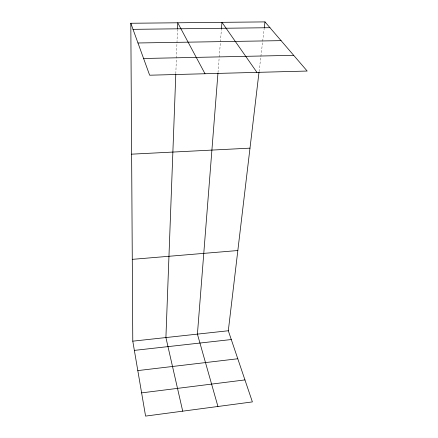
<?xml version="1.0" encoding="UTF-8"?>
<svg xmlns="http://www.w3.org/2000/svg" width="438" height="438" viewBox="0 0 438 438"><rect width="100%" height="100%" fill="white"/><g stroke="black" fill="none" stroke-linecap="round" stroke-linejoin="round"><path stroke-width="0.33" stroke-dasharray="2.19 1.64" d="M175.813 73.732L176.372 58.774M176.399 58.095L177.467 29.576M218.004 72.626L219.175 57.706M219.23 57.022L221.425 29.138M259.077 71.618L264.18 28.612"/><path stroke-width="0.66" d="M175.786 74.411L165.909 337.561L182.712 411.167M177.494 28.897L177.724 22.781L205.017 73.748M217.949 73.299L197.418 334.123L217.938 406.486M221.48 28.459L221.962 22.338L256.942 72.374M130.82 23.258L149.654 75.21L307.18 71.044L264.979 21.9L130.82 23.258L132.785 341.169L145.58 416.1L252.387 401.909L228.308 330.756L258.995 72.297M264.262 27.944L264.979 21.9M141.616 392.881L244.946 379.916M137.806 370.592L237.785 358.76M134.357 350.389L231.28 339.538M132.785 341.169L228.308 330.756M132.276 259.351L237.834 250.531M131.624 154.165L249.989 148.148M143.593 58.495L293.674 55.319M137.97 42.979L281.081 40.646M133.026 29.346L269.961 27.704"/></g></svg>
